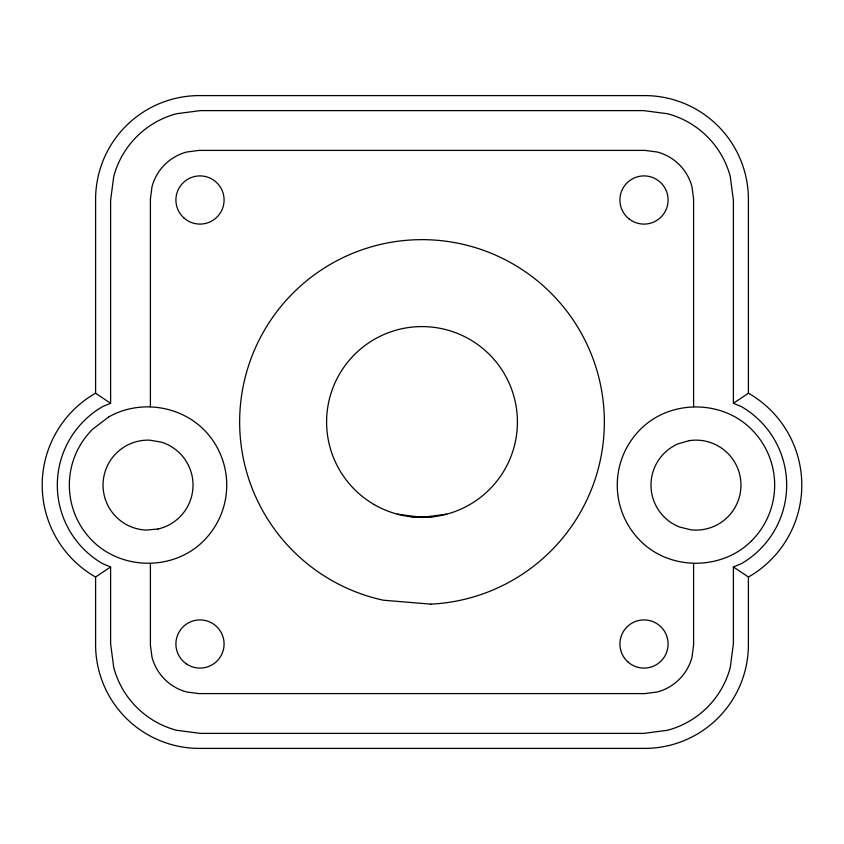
<?xml version="1.0" encoding="UTF-8"?>
<svg xmlns="http://www.w3.org/2000/svg" width="844" height="844" viewBox="0 0 844 844"><rect width="100%" height="100%" fill="white"/><g stroke="black" fill="none" stroke-linecap="round" stroke-linejoin="round"><path stroke-width="1.27" d="M733.394 566.968L748.396 576.979L748.396 644.668A103.728 103.728 0 0 1 644.668 748.396L199.332 748.396A103.728 103.728 0 0 1 95.604 644.668L95.604 576.979L110.606 566.968L102.683 563.686A90.709 90.709 0 0 1 102.683 406.565L110.606 403.284L110.606 200.313L113.75 176.407A88.599 88.599 0 0 1 176.407 113.75L200.313 110.606L643.687 110.606L667.593 113.75A88.599 88.599 0 0 1 730.25 176.407L733.394 200.313L733.394 403.284L741.317 406.565A90.709 90.709 0 0 1 741.317 563.686L733.394 566.968L733.394 643.687L730.25 667.593A88.599 88.599 0 0 1 667.593 730.25L643.687 733.394L200.313 733.394L176.407 730.25A88.599 88.599 0 0 1 113.75 667.593L110.606 643.687L110.606 566.968M733.394 403.284L748.396 393.262L748.396 199.332A103.728 103.728 0 0 0 644.668 95.604L199.332 95.604A103.728 103.728 0 0 0 95.604 199.332L95.604 393.262L110.606 403.284M95.604 393.262L95.119 393.462A105.838 105.838 0 0 0 95.119 576.779L95.604 576.979M748.396 576.979L748.881 576.779A105.838 105.838 0 0 0 748.881 393.462L748.396 393.262M446.698 514.165L422 517.414L397.302 514.165M411.07 516.676L432.993 516.655M693.599 406.692L693.599 198.994L691.974 186.661A48.984 48.984 0 0 0 657.339 152.025L645.006 150.401L198.994 150.401L186.661 152.025A48.984 48.984 0 0 0 152.025 186.661L150.401 198.994L150.401 406.734M693.599 563.518L693.599 645.006L691.974 657.339A48.984 48.984 0 0 1 657.339 691.974L645.006 693.599L198.994 693.599L186.661 691.974A48.984 48.984 0 0 1 152.025 657.339L150.401 645.006L150.401 563.518M751.614 540.772C721.968 570.639 669.946 570.829 640.311 540.772A78.703 78.703 0 0 1 640.311 429.469C669.893 399.402 722.021 399.476 751.614 429.469A78.703 78.703 0 0 1 751.614 540.772M108.686 416.968L92.386 429.469A78.703 78.703 0 0 0 92.386 540.772C122.074 570.576 174.022 570.871 203.689 540.772A78.703 78.703 0 0 0 203.689 429.469C178.949 405.004 138.912 399.739 108.686 416.968M689.168 440.652L677.89 443.923A44.996 44.996 0 0 0 679.61 527.036L691.014 529.842A44.996 44.996 0 0 0 740.948 484.192A44.996 44.996 0 0 0 689.168 440.652M158.05 528.988L146.36 530.085A44.996 44.996 0 0 1 103.073 483.443A44.996 44.996 0 0 1 149.715 440.167L161.299 442.129A44.996 44.996 0 0 1 158.05 528.988M430.767 604.135L383.324 600.2A182.346 182.346 0 0 1 276.843 311.636A182.346 182.346 0 0 1 583.373 337.083A182.346 182.346 0 0 1 430.767 604.135M374.293 504.628A95.414 95.414 0 0 0 517.414 422A95.414 95.414 0 0 0 374.293 339.372A95.414 95.414 0 0 0 374.293 504.628M628.21 662.192A24.086 24.086 0 0 0 667.657 648.582A24.086 24.086 0 0 0 636.144 621.237A24.086 24.086 0 0 0 628.21 662.192M186.746 664.122A24.086 24.086 0 0 0 224.04 645.417A24.086 24.086 0 0 0 189.193 622.471A24.086 24.086 0 0 0 186.746 664.122M184.013 218.016A24.086 24.086 0 0 0 223.597 204.828A24.086 24.086 0 0 0 192.379 177.145A24.086 24.086 0 0 0 184.013 218.016M628.854 218.733A24.086 24.086 0 0 0 667.804 203.742A24.086 24.086 0 0 0 635.353 177.514A24.086 24.086 0 0 0 628.854 218.733"/></g></svg>
